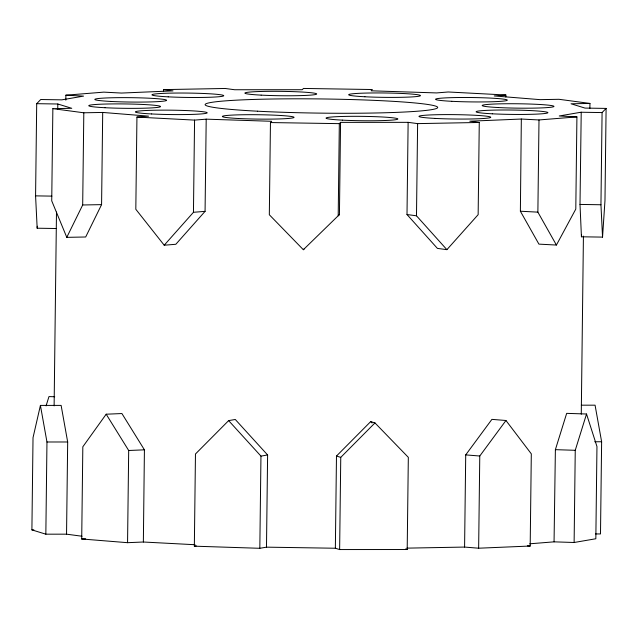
<?xml version="1.0" encoding="UTF-8"?>
<svg xmlns="http://www.w3.org/2000/svg" width="638" height="638" viewBox="0 0 638 638"><rect width="100%" height="100%" fill="white"/><g stroke="black" fill="none" stroke-linecap="round" stroke-linejoin="round"><path stroke-width="0.96" d="M581.274 414.214L583.427 236.108M520.377 211.226L521.334 119.035L538.998 119.952L576.919 116.898L575.795 209.089L556.416 245.048L538.919 244.131L520.377 211.226L537.874 212.143L556.416 245.048M589.887 108.396L589.951 103.436L571.05 103.787L584.99 108.085L606.1 108.412L604.976 200.603L602.543 237.113L581.433 236.786L580.006 204.431L581.218 112.208M56.359 228.516L37.171 228.213L35.576 195.866L36.701 103.675L40.728 99.52L61.83 99.847L83.546 96.115L65.881 95.19L65.826 100.15M66.543 534.173L45.84 534.181L31.9 529.883L33.024 437.692L40.417 405.409L61.12 405.401L67.676 441.982L66.543 534.173L82.023 536.239M45.84 534.181L46.965 441.99L40.417 405.409M52.858 108.651L51.726 200.842L66.783 237.344L85.683 236.993L101.578 204.631L102.702 112.44L83.809 112.79L52.858 108.651L71.751 108.301L57.811 104.002L36.701 103.675M54.118 405.888L56.487 212.095M57.747 108.962L57.811 104.002M66.783 237.344L82.685 204.981L83.809 112.79M81.704 538.974L82.828 446.791L106.179 414.206L121.914 413.544L144.419 449.83L143.359 542.013L127.56 542.683L81.704 538.974L85.651 538.807M127.56 542.683L128.685 450.492L106.179 414.206M102.702 112.44L148.558 116.148L136.939 117.089L135.814 209.272L164.213 245.215L175.833 244.274L205.069 211.353L206.202 119.162L271.684 121.292L270.456 122.56L269.324 214.751L303.345 249.721L339.432 214.559L340.564 122.368L408.129 122.344L417.619 123.612L479.274 122.472L478.149 214.663L446.895 249.665L437.413 248.397L407.004 214.535L408.129 122.344M163.503 91.601L163.527 89.615L225.19 88.475L234.672 89.743L302.245 89.719L303.473 88.443L372.353 89.527L371.117 90.803L436.607 92.925L448.227 91.984L505.862 95.006L505.838 96.984M164.213 245.215L193.45 212.294L194.574 120.103L206.202 119.162M194.343 546.176L195.467 453.993L228.635 420.617L235.286 419.477L267.609 454.966L266.485 547.157L259.825 548.297L194.343 546.176L196.241 545.849M259.825 548.297L260.958 456.114L228.635 420.617M340.564 122.368L339.328 123.644L338.204 215.835L339.432 214.559M335.357 548.241L336.481 456.05L370.686 421.606L374.961 422.922L408.328 457.342L407.196 549.525L339.631 549.557L335.357 548.241L266.485 547.157M339.631 549.557L340.756 457.366L374.961 422.922M446.895 249.665L416.486 215.804L417.619 123.612M464.584 547.069L465.716 454.886L491.906 419.365L505.958 420.498L531.31 453.849L530.186 546.032L478.644 548.209L464.584 547.069L406.908 548.138M478.644 548.209L479.768 456.018L505.958 420.498M537.874 212.143L538.998 119.952M554.055 541.845L574.12 542.491L575.253 450.3L586.529 414.006L566.664 413.36L555.387 449.662L554.055 541.845L529.747 543.799M602.543 237.113L600.948 204.758L602.081 112.575L606.1 108.412M581.33 405.178L595.071 405.178L601.626 441.751L600.494 533.942L595.565 533.942M37.171 228.213L37.299 226.243M581.433 236.786L581.569 234.808M46.072 405.888L48.966 396.581L54.701 396.764M303.345 249.721L304.573 248.453M260.958 456.114L267.609 454.966M574.12 542.491L595.836 538.759L596.961 446.568L586.529 414.006M65.881 95.19L103.803 92.135L121.467 93.06L173.01 90.883L163.527 89.615M505.862 95.006L494.243 95.939L540.099 99.648L558.992 99.297L589.951 103.436M193.45 212.294L205.069 211.353M521.334 119.035L469.791 121.204L479.274 122.472M128.685 450.492L144.419 449.83M82.685 204.981L101.578 204.631M46.965 441.99L67.676 441.982M594.752 441.759L601.626 441.751M31.9 529.883L33.87 529.883M602.081 112.575L580.971 112.24L559.255 115.972L576.919 116.898M270.456 122.56L339.328 123.644M35.576 195.866L51.885 196.121M580.006 204.431L600.948 204.758M555.387 449.662L575.253 450.3M136.939 117.089L194.574 120.103M143.359 542.013L195.037 544.724M465.716 454.886L479.768 456.018M527.379 545.809L530.186 546.032M407.004 214.535L416.486 215.804M336.481 456.05L340.756 457.366M405.489 548.999L407.196 549.525M370.686 421.606L372.05 423.01M451.768 101.306A35.84 2.185 0.7 0 0 507.242 100.286A35.84 2.185 0.7 0 0 455.388 97.566A35.84 2.185 0.7 0 0 451.768 101.306M257.489 111.195A116.291 7.098 0.7 0 0 437.493 107.87A116.291 7.098 0.7 0 0 269.228 99.065A116.291 7.098 0.7 0 0 257.489 111.195M151.637 113.955A35.84 2.185 0.7 0 0 207.111 112.934A35.84 2.185 0.7 0 0 155.257 110.214A35.84 2.185 0.7 0 0 151.637 113.955M498.422 107.551A35.84 2.185 0.7 0 0 553.896 106.522A35.84 2.185 0.7 0 0 502.034 103.811A35.84 2.185 0.7 0 0 498.422 107.551M238.492 118.501A35.84 2.185 0.7 0 0 293.966 117.48A35.84 2.185 0.7 0 0 242.113 114.768A35.84 2.185 0.7 0 0 238.492 118.501M342.287 120.135A35.84 2.185 0.7 0 0 397.761 119.115A35.84 2.185 0.7 0 0 345.908 116.395A35.84 2.185 0.7 0 0 342.287 120.135M435.212 118.421A35.84 2.185 0.7 0 0 490.686 117.392A35.84 2.185 0.7 0 0 438.824 114.681A35.84 2.185 0.7 0 0 435.212 118.421M111.052 101.45A35.84 2.185 0.7 0 0 166.526 100.429A35.84 2.185 0.7 0 0 114.673 97.71A35.84 2.185 0.7 0 0 111.052 101.45M104.991 107.718A35.84 2.185 0.7 0 0 160.465 106.69A35.84 2.185 0.7 0 0 108.612 103.978A35.84 2.185 0.7 0 0 104.991 107.718M168.201 96.848A35.84 2.185 0.7 0 0 223.675 95.82A35.84 2.185 0.7 0 0 171.821 93.108A35.84 2.185 0.7 0 0 168.201 96.848M261.117 95.126A35.84 2.185 0.7 0 0 316.592 94.105A35.84 2.185 0.7 0 0 264.738 91.386A35.84 2.185 0.7 0 0 261.117 95.126M364.912 96.761A35.84 2.185 0.7 0 0 420.386 95.74A35.84 2.185 0.7 0 0 368.533 93.02A35.84 2.185 0.7 0 0 364.912 96.761M492.353 113.811A35.84 2.185 0.7 0 0 547.827 112.79A35.84 2.185 0.7 0 0 495.973 110.071A35.84 2.185 0.7 0 0 492.353 113.811"/></g></svg>
